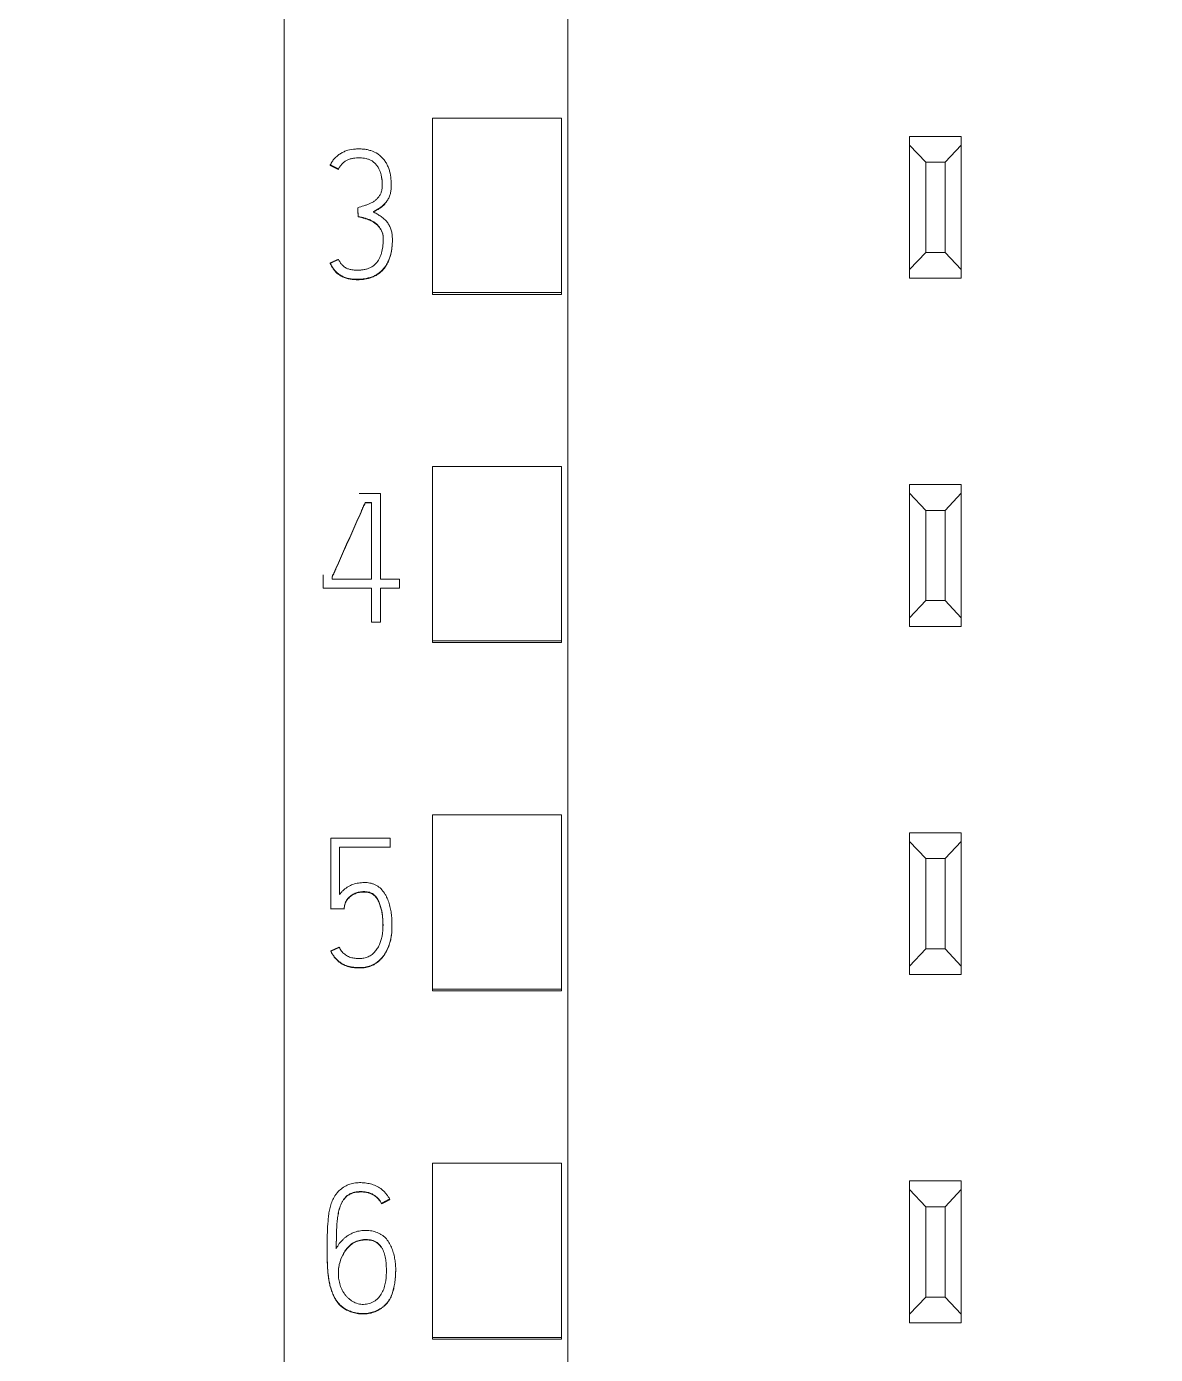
# Model space of a CAD drawing. Header units: millimetres. Extents: x 42151 to 59780, y 37376 to 44547.
# Drawn here: x 47922.23 to 47939.74, y 43266.96 to 43287.55 of the extents above; entities that cross this region are included whole.
import ezdxf

# ---------------------------------------------------------------- set-up
doc = ezdxf.new("R2010")
doc.units = ezdxf.units.MM
doc.set_wipeout_variables(frame=1)
doc.layers.add('000-PI-Oprema', color=30, linetype='Continuous', lineweight=5)
doc.layers.add('SI-ORMAR-Oprema', color=30, linetype='Continuous', lineweight=5)

# ---------------------------------------------------------------- blocks, each defined once
blk = doc.blocks.new('6ES7513-1AM03-0AB0')
blk.add_wipeout([(-17.4, 66.85), (17.4, 66.85), (17.4, -80.15), (-17.4, -80.15)]).dxf.layer = 'SI-ORMAR-Oprema'
at = {"layer": 'SI-ORMAR-Oprema', "linetype": 'Continuous'}
blk.add_line((17.4, 0), (17.4, 56.125), dxfattribs=at)
blk = doc.blocks.new('6ES7521-1BL00-0AB0')
at = {"layer": 'SI-ORMAR-Oprema'}
for p, q in [((-20.125, 37.279), (-20.125, 40.02)), ((-19.675, 37.279), (-20.125, 37.279)), ((-19.675, 18.579), (-19.675, 37.279)), ((-18.554, 36.979), (-18.554, 31.479)), ((-18.554, 18.979), (-18.554, 26.479)), ((-20.125, 15.837), (-20.125, 18.579)), ((-20.125, 18.579), (-19.675, 18.579))]:
    blk.add_line(p, q, dxfattribs=at)
blk.add_wipeout([(-17.4, 69.029), (17.4, 69.029), (17.4, -77.971), (-17.4, -77.971)]).dxf.layer = 'SI-ORMAR-Oprema'
blk.add_wipeout([(-17.4, 69.029), (17.4, 69.029), (17.4, -77.971), (-17.4, -77.971)]).dxf.layer = 'SI-ORMAR-Oprema'
for p, q in [((-17.4, 56.709), (-17.4, -56.709)), ((-13, 54.429), (-13, -54.387)), ((-15.1, 34.207), (-15.1, 36.909)), ((-13.1, 36.909), (-15.1, 36.909)), ((-13.1, 34.207), (-13.1, 36.909)), ((-7.7, 36.629), (-6.9, 36.629)), ((-7.7, 36.495), (-7.7, 36.629)), ((-7.7, 34.562), (-7.7, 36.495)), ((-7.45, 36.229), (-7.7, 36.495)), ((-6.9, 36.495), (-7.15, 36.229)), ((-6.9, 36.629), (-6.9, 36.495)), ((-6.9, 36.495), (-6.9, 34.562)), ((-16.684, 36.186), (-16.684, 36.18)), ((-16.556, 36.122), (-16.556, 36.116)), ((-7.15, 36.229), (-7.45, 36.229)), ((-7.45, 36.229), (-7.45, 34.829)), ((-7.15, 34.829), (-7.15, 36.229)), ((-15.738, 35.868), (-15.738, 35.875)), ((-16.259, 35.523), (-16.259, 35.517)), ((-16.251, 35.385), (-16.251, 35.379)), ((-15.721, 35.018), (-15.721, 35.024)), ((-7.7, 34.562), (-7.45, 34.829)), ((-7.45, 34.829), (-7.15, 34.829)), ((-7.15, 34.829), (-6.9, 34.562)), ((-16.684, 34.664), (-16.684, 34.658)), ((-7.7, 34.429), (-7.7, 34.562)), ((-6.9, 34.429), (-7.7, 34.429)), ((-6.9, 34.562), (-6.9, 34.429)), ((-15.1, 34.177), (-15.1, 34.207)), ((-13.1, 34.207), (-15.1, 34.207)), ((-13.1, 34.177), (-13.1, 34.207)), ((-13.1, 34.177), (-15.1, 34.177)), ((-15.1, 28.805), (-15.1, 31.508)), ((-13.1, 31.508), (-15.1, 31.508)), ((-13.1, 28.805), (-13.1, 31.508)), ((-7.7, 31.229), (-6.9, 31.229)), ((-7.7, 31.095), (-7.7, 31.229)), ((-6.9, 31.229), (-6.9, 31.095)), ((-16.234, 31.089), (-15.904, 31.089)), ((-16.143, 30.951), (-16.143, 30.945)), ((-16.046, 30.951), (-16.143, 30.951)), ((-16.143, 30.945), (-16.046, 30.945)), ((-16.046, 29.763), (-16.046, 30.951)), ((-15.904, 31.089), (-15.904, 29.763)), ((-7.45, 30.829), (-7.7, 31.095)), ((-7.7, 29.162), (-7.7, 31.095)), ((-6.9, 31.095), (-7.15, 30.829)), ((-6.9, 31.095), (-6.9, 29.162)), ((-7.15, 30.829), (-7.45, 30.829)), ((-7.45, 30.829), (-7.45, 29.429)), ((-7.15, 29.429), (-7.15, 30.829)), ((-16.795, 29.625), (-16.795, 29.829)), ((-16.656, 29.799), (-16.656, 29.763)), ((-16.656, 29.763), (-16.046, 29.763)), ((-15.904, 29.763), (-15.61, 29.763)), ((-15.61, 29.763), (-15.61, 29.625)), ((-16.046, 29.625), (-16.795, 29.625)), ((-16.046, 29.097), (-16.046, 29.625)), ((-15.904, 29.625), (-15.904, 29.097)), ((-15.61, 29.625), (-15.904, 29.625)), ((-7.7, 29.162), (-7.45, 29.429)), ((-7.45, 29.429), (-7.15, 29.429)), ((-7.15, 29.429), (-6.9, 29.162)), ((-15.904, 29.097), (-16.046, 29.097)), ((-7.7, 29.029), (-7.7, 29.162)), ((-6.9, 29.162), (-6.9, 29.029)), ((-6.9, 29.029), (-7.7, 29.029)), ((-15.1, 28.778), (-15.1, 28.805)), ((-13.1, 28.805), (-15.1, 28.805)), ((-13.1, 28.778), (-15.1, 28.778)), ((-13.1, 28.778), (-13.1, 28.805)), ((-15.1, 23.404), (-15.1, 26.106)), ((-13.1, 26.106), (-15.1, 26.106)), ((-13.1, 23.404), (-13.1, 26.106)), ((-16.678, 25.745), (-16.678, 24.651)), ((-15.755, 25.745), (-16.678, 25.745)), ((-15.755, 25.607), (-15.755, 25.745)), ((-7.7, 25.829), (-6.9, 25.829)), ((-7.7, 25.695), (-7.7, 25.829)), ((-6.9, 25.829), (-6.9, 25.695)), ((-16.54, 24.872), (-16.54, 25.607)), ((-16.54, 25.607), (-15.755, 25.607)), ((-15.755, 25.607), (-15.755, 25.601)), ((-7.45, 25.429), (-7.7, 25.695)), ((-7.7, 23.762), (-7.7, 25.695)), ((-6.9, 25.695), (-7.15, 25.429)), ((-6.9, 25.695), (-6.9, 23.762)), ((-7.15, 25.429), (-7.45, 25.429)), ((-7.45, 25.429), (-7.45, 24.029)), ((-7.15, 24.029), (-7.15, 25.429)), ((-16.678, 24.651), (-16.678, 24.644)), ((-16.678, 24.651), (-16.467, 24.651)), ((-16.467, 24.651), (-16.467, 24.644)), ((-15.727, 24.386), (-15.727, 24.392)), ((-16.673, 23.996), (-16.673, 23.989)), ((-7.7, 23.762), (-7.45, 24.029)), ((-7.45, 24.029), (-7.15, 24.029)), ((-7.15, 24.029), (-6.9, 23.762)), ((-7.7, 23.629), (-7.7, 23.762)), ((-6.9, 23.762), (-6.9, 23.629)), ((-6.9, 23.629), (-7.7, 23.629)), ((-15.1, 23.378), (-15.1, 23.404)), ((-13.1, 23.404), (-15.1, 23.404)), ((-13.1, 23.378), (-15.1, 23.378)), ((-13.1, 23.378), (-13.1, 23.404)), ((-15.1, 18.002), (-15.1, 20.704)), ((-13.1, 20.704), (-15.1, 20.704)), ((-13.1, 18.002), (-13.1, 20.704)), ((-7.7, 20.429), (-6.9, 20.429)), ((-7.7, 20.295), (-7.7, 20.429)), ((-6.9, 20.429), (-6.9, 20.295)), ((-7.45, 20.029), (-7.7, 20.295)), ((-7.7, 18.362), (-7.7, 20.295)), ((-6.9, 20.295), (-7.15, 20.029)), ((-6.9, 20.295), (-6.9, 18.362)), ((-15.889, 20.082), (-15.889, 20.076)), ((-15.761, 20.148), (-15.761, 20.142)), ((-7.15, 20.029), (-7.45, 20.029)), ((-7.45, 20.029), (-7.45, 18.629)), ((-7.15, 18.629), (-7.15, 20.029)), ((-16.733, 19.344), (-16.733, 19.338)), ((-15.67, 19.046), (-15.67, 19.052)), ((-7.7, 18.362), (-7.45, 18.629)), ((-7.45, 18.629), (-7.15, 18.629)), ((-7.15, 18.629), (-6.9, 18.362)), ((-7.7, 18.229), (-7.7, 18.362)), ((-6.9, 18.362), (-6.9, 18.229)), ((-6.9, 18.229), (-7.7, 18.229)), ((-15.1, 17.978), (-15.1, 18.002)), ((-13.1, 18.002), (-15.1, 18.002)), ((-13.1, 17.978), (-15.1, 17.978)), ((-13.1, 17.978), (-13.1, 18.002))]:
    blk.add_line(p, q, dxfattribs=at)
for centre, start, end in [((-17.525, 36.979), 83.025, 180), ((-17.525, 31.479), 180, 276.975), ((-17.525, 26.479), 83.025, 180), ((-17.525, 18.979), 180, 276.975)]:
    blk.add_arc(centre, 1.029, start, end, dxfattribs=at)
for points, knots in [([(-16.021, 35.459), (-16.003, 35.468), (-15.985, 35.478), (-15.951, 35.498), (-15.933, 35.508), (-15.909, 35.524), (-15.9, 35.53), (-15.885, 35.542), (-15.877, 35.548), (-15.862, 35.562), (-15.855, 35.568), (-15.84, 35.583), (-15.833, 35.59), (-15.814, 35.613), (-15.802, 35.63), (-15.786, 35.656), (-15.782, 35.664), (-15.773, 35.682), (-15.769, 35.692), (-15.758, 35.72), (-15.752, 35.739), (-15.744, 35.779), (-15.741, 35.799), (-15.738, 35.839), (-15.738, 35.859), (-15.738, 35.899), (-15.739, 35.919), (-15.743, 35.979), (-15.748, 36.019), (-15.761, 36.078), (-15.766, 36.097), (-15.779, 36.136), (-15.793, 36.173), (-15.812, 36.209), (-15.833, 36.243), (-15.845, 36.26), (-15.87, 36.291), (-15.891, 36.313), (-15.914, 36.332), (-15.93, 36.345), (-15.938, 36.351), (-15.98, 36.379), (-16.017, 36.396), (-16.065, 36.411), (-16.075, 36.414), (-16.094, 36.419), (-16.124, 36.426), (-16.174, 36.432), (-16.214, 36.434), (-16.255, 36.435), (-16.275, 36.434), (-16.335, 36.43), (-16.375, 36.424), (-16.423, 36.41), (-16.433, 36.407), (-16.452, 36.4), (-16.461, 36.396), (-16.489, 36.383), (-16.525, 36.365), (-16.558, 36.341), (-16.581, 36.322), (-16.589, 36.315), (-16.604, 36.301), (-16.611, 36.294), (-16.631, 36.272), (-16.644, 36.256), (-16.66, 36.231), (-16.665, 36.222), (-16.675, 36.204), (-16.68, 36.195), (-16.684, 36.186)], [0, 0, 0, 0, 0.03125, 0.03125, 0.0625, 0.0625, 0.078125, 0.078125, 0.09375, 0.09375, 0.109375, 0.109375, 0.125, 0.125, 0.15625, 0.15625, 0.171875, 0.171875, 0.1875, 0.1875, 0.21875, 0.21875, 0.25, 0.25, 0.28125, 0.28125, 0.3125, 0.3125, 0.375, 0.375, 0.40625, 0.40625, 0.4375, 0.46875, 0.46875, 0.5, 0.5, 0.53125, 0.546875, 0.546875, 0.5625, 0.5625, 0.625, 0.625, 0.640625, 0.640625, 0.65625, 0.6875, 0.71875, 0.71875, 0.75, 0.75, 0.8125, 0.8125, 0.828125, 0.828125, 0.84375, 0.84375, 0.875, 0.90625, 0.90625, 0.921875, 0.921875, 0.9375, 0.9375, 0.96875, 0.96875, 0.984375, 0.984375, 1, 1, 1, 1]), ([(-16.556, 36.122), (-16.549, 36.137), (-16.541, 36.151), (-16.522, 36.178), (-16.512, 36.191), (-16.495, 36.209), (-16.489, 36.215), (-16.476, 36.225), (-16.469, 36.231), (-16.456, 36.24), (-16.449, 36.245), (-16.435, 36.253), (-16.428, 36.257), (-16.406, 36.268), (-16.39, 36.274), (-16.358, 36.283), (-16.342, 36.287), (-16.309, 36.292), (-16.293, 36.294), (-16.26, 36.296), (-16.243, 36.297), (-16.193, 36.296), (-16.161, 36.292), (-16.12, 36.283), (-16.112, 36.28), (-16.096, 36.275), (-16.088, 36.273), (-16.065, 36.263), (-16.051, 36.256), (-16.03, 36.243), (-16.023, 36.238), (-16.01, 36.227), (-16.003, 36.222), (-15.985, 36.205), (-15.974, 36.193), (-15.959, 36.173), (-15.954, 36.167), (-15.945, 36.153), (-15.932, 36.132), (-15.921, 36.11), (-15.908, 36.079), (-15.903, 36.063), (-15.894, 36.032), (-15.891, 36.016), (-15.882, 35.967), (-15.88, 35.934), (-15.879, 35.885), (-15.879, 35.868), (-15.88, 35.835), (-15.882, 35.819), (-15.886, 35.794), (-15.888, 35.786), (-15.892, 35.77), (-15.894, 35.762), (-15.903, 35.739), (-15.91, 35.725), (-15.924, 35.704), (-15.928, 35.697), (-15.939, 35.684), (-15.944, 35.677), (-15.955, 35.665), (-15.961, 35.659), (-15.973, 35.647), (-15.979, 35.642), (-15.998, 35.626), (-16.012, 35.617), (-16.04, 35.6), (-16.055, 35.593), (-16.085, 35.579), (-16.101, 35.573), (-16.132, 35.562), (-16.148, 35.557), (-16.196, 35.542), (-16.227, 35.532), (-16.259, 35.523)], [0, 0, 0, 0, 0.03125, 0.03125, 0.0625, 0.0625, 0.078125, 0.078125, 0.09375, 0.09375, 0.109375, 0.109375, 0.125, 0.125, 0.15625, 0.15625, 0.1875, 0.1875, 0.21875, 0.21875, 0.25, 0.25, 0.3125, 0.3125, 0.328125, 0.328125, 0.34375, 0.34375, 0.375, 0.375, 0.390625, 0.390625, 0.40625, 0.40625, 0.4375, 0.4375, 0.453125, 0.453125, 0.46875, 0.5, 0.5, 0.53125, 0.53125, 0.5625, 0.5625, 0.625, 0.625, 0.65625, 0.65625, 0.6875, 0.6875, 0.703125, 0.703125, 0.71875, 0.71875, 0.75, 0.75, 0.765625, 0.765625, 0.78125, 0.78125, 0.796875, 0.796875, 0.8125, 0.8125, 0.84375, 0.84375, 0.875, 0.875, 0.90625, 0.90625, 0.9375, 0.9375, 1, 1, 1, 1]), ([(-15.879, 35.879), (-15.879, 35.884), (-15.879, 35.888), (-15.88, 35.925), (-15.882, 35.957), (-15.889, 36.001), (-15.891, 36.011), (-15.894, 36.022)], [0, 0, 0, 0, 0.087818, 0.087818, 0.771228, 0.771228, 1, 1, 1, 1]), ([(-16.684, 34.664), (-16.675, 34.645), (-16.666, 34.626), (-16.644, 34.59), (-16.633, 34.572), (-16.614, 34.547), (-16.607, 34.539), (-16.592, 34.524), (-16.584, 34.517), (-16.56, 34.497), (-16.543, 34.485), (-16.516, 34.469), (-16.506, 34.464), (-16.487, 34.455), (-16.477, 34.45), (-16.448, 34.439), (-16.428, 34.432), (-16.387, 34.422), (-16.366, 34.419), (-16.324, 34.414), (-16.303, 34.413), (-16.262, 34.412), (-16.241, 34.413), (-16.199, 34.415), (-16.178, 34.417), (-16.147, 34.421), (-16.136, 34.423), (-16.115, 34.427), (-16.105, 34.43), (-16.075, 34.438), (-16.055, 34.444), (-16.025, 34.455), (-16.016, 34.459), (-15.996, 34.468), (-15.987, 34.473), (-15.959, 34.489), (-15.942, 34.5), (-15.909, 34.526), (-15.893, 34.539), (-15.864, 34.569), (-15.85, 34.586), (-15.825, 34.619), (-15.814, 34.637), (-15.798, 34.665), (-15.794, 34.674), (-15.784, 34.693), (-15.78, 34.703), (-15.76, 34.751), (-15.749, 34.791), (-15.736, 34.852), (-15.732, 34.873), (-15.727, 34.915), (-15.725, 34.935), (-15.722, 34.977), (-15.721, 34.998), (-15.721, 35.04), (-15.721, 35.06), (-15.725, 35.102), (-15.727, 35.123), (-15.734, 35.153), (-15.737, 35.164), (-15.743, 35.184), (-15.746, 35.194), (-15.757, 35.224), (-15.766, 35.243), (-15.782, 35.27), (-15.788, 35.279), (-15.8, 35.297), (-15.807, 35.305), (-15.827, 35.329), (-15.842, 35.344), (-15.875, 35.371), (-15.892, 35.384), (-15.928, 35.407), (-15.946, 35.418), (-15.983, 35.439), (-16.002, 35.45), (-16.021, 35.459)], [0, 0, 0, 0, 0.03125, 0.03125, 0.0625, 0.0625, 0.078125, 0.078125, 0.09375, 0.09375, 0.125, 0.125, 0.140625, 0.140625, 0.15625, 0.15625, 0.1875, 0.1875, 0.21875, 0.21875, 0.25, 0.25, 0.28125, 0.28125, 0.3125, 0.3125, 0.328125, 0.328125, 0.34375, 0.34375, 0.375, 0.375, 0.390625, 0.390625, 0.40625, 0.40625, 0.4375, 0.4375, 0.46875, 0.46875, 0.5, 0.5, 0.53125, 0.53125, 0.546875, 0.546875, 0.5625, 0.5625, 0.625, 0.625, 0.65625, 0.65625, 0.6875, 0.6875, 0.71875, 0.71875, 0.75, 0.75, 0.78125, 0.78125, 0.796875, 0.796875, 0.8125, 0.8125, 0.84375, 0.84375, 0.859375, 0.859375, 0.875, 0.875, 0.90625, 0.90625, 0.9375, 0.9375, 0.96875, 0.96875, 1, 1, 1, 1]), ([(-15.832, 35.586), (-15.843, 35.573), (-15.855, 35.561), (-15.876, 35.543), (-15.883, 35.537), (-15.899, 35.525), (-15.908, 35.519), (-15.933, 35.502), (-15.95, 35.492), (-15.985, 35.472), (-16.003, 35.462), (-16.021, 35.453)], [0, 0, 0, 0, 0.218648, 0.218648, 0.348874, 0.348874, 0.479099, 0.479099, 0.739549, 0.739549, 1, 1, 1, 1]), ([(-16.251, 35.385), (-16.217, 35.379), (-16.184, 35.371), (-16.134, 35.357), (-16.118, 35.352), (-16.085, 35.341), (-16.07, 35.334), (-16.046, 35.323), (-16.038, 35.319), (-16.023, 35.31), (-16.016, 35.306), (-15.994, 35.292), (-15.98, 35.282), (-15.961, 35.265), (-15.954, 35.259), (-15.942, 35.246), (-15.936, 35.24), (-15.92, 35.22), (-15.91, 35.206), (-15.897, 35.184), (-15.893, 35.176), (-15.885, 35.16), (-15.882, 35.152), (-15.873, 35.128), (-15.869, 35.111), (-15.864, 35.077), (-15.863, 35.06), (-15.862, 35.025), (-15.863, 35.008), (-15.865, 34.957), (-15.869, 34.923), (-15.878, 34.872), (-15.881, 34.855), (-15.889, 34.822), (-15.894, 34.805), (-15.905, 34.773), (-15.912, 34.757), (-15.923, 34.733), (-15.927, 34.726), (-15.936, 34.711), (-15.94, 34.703), (-15.964, 34.667), (-15.988, 34.642), (-16.023, 34.617), (-16.03, 34.612), (-16.045, 34.603), (-16.053, 34.599), (-16.076, 34.587), (-16.092, 34.581), (-16.125, 34.57), (-16.142, 34.566), (-16.176, 34.559), (-16.21, 34.555), (-16.245, 34.553), (-16.279, 34.553), (-16.297, 34.554), (-16.331, 34.557), (-16.348, 34.559), (-16.382, 34.566), (-16.399, 34.571), (-16.431, 34.583), (-16.447, 34.591), (-16.468, 34.606), (-16.475, 34.611), (-16.488, 34.622), (-16.495, 34.628), (-16.506, 34.641), (-16.512, 34.648), (-16.522, 34.661), (-16.527, 34.669), (-16.541, 34.691), (-16.549, 34.706), (-16.556, 34.722)], [0, 0, 0, 0, 0.0625, 0.0625, 0.09375, 0.09375, 0.125, 0.125, 0.140625, 0.140625, 0.15625, 0.15625, 0.1875, 0.1875, 0.203125, 0.203125, 0.21875, 0.21875, 0.25, 0.25, 0.265625, 0.265625, 0.28125, 0.28125, 0.3125, 0.3125, 0.34375, 0.34375, 0.375, 0.375, 0.4375, 0.4375, 0.46875, 0.46875, 0.5, 0.5, 0.53125, 0.53125, 0.546875, 0.546875, 0.5625, 0.5625, 0.625, 0.625, 0.640625, 0.640625, 0.65625, 0.65625, 0.6875, 0.6875, 0.71875, 0.71875, 0.75, 0.78125, 0.78125, 0.8125, 0.8125, 0.84375, 0.84375, 0.875, 0.875, 0.90625, 0.90625, 0.921875, 0.921875, 0.9375, 0.9375, 0.953125, 0.953125, 0.96875, 0.96875, 1, 1, 1, 1]), ([(-15.863, 35.021), (-15.863, 35.026), (-15.863, 35.032), (-15.863, 35.045), (-15.863, 35.054), (-15.865, 35.071), (-15.865, 35.08), (-15.869, 35.105), (-15.873, 35.122), (-15.882, 35.146), (-15.885, 35.154), (-15.893, 35.17), (-15.897, 35.178), (-15.91, 35.2), (-15.92, 35.214), (-15.942, 35.24), (-15.954, 35.253), (-15.98, 35.275), (-15.994, 35.286), (-16.023, 35.304), (-16.038, 35.313), (-16.069, 35.328), (-16.085, 35.334), (-16.117, 35.346), (-16.134, 35.351), (-16.183, 35.365), (-16.217, 35.373), (-16.251, 35.379)], [0, 0, 0, 0, 0.026635, 0.026635, 0.070879, 0.070879, 0.115123, 0.115123, 0.20361, 0.20361, 0.247854, 0.247854, 0.292098, 0.292098, 0.380586, 0.380586, 0.469074, 0.469074, 0.557561, 0.557561, 0.646049, 0.646049, 0.734537, 0.734537, 0.823025, 0.823025, 1, 1, 1, 1]), ([(-15.726, 34.916), (-15.727, 34.908), (-15.728, 34.899), (-15.732, 34.87), (-15.735, 34.849), (-15.748, 34.788), (-15.759, 34.748), (-15.779, 34.7), (-15.783, 34.69), (-15.792, 34.671), (-15.797, 34.662), (-15.812, 34.634), (-15.823, 34.616), (-15.848, 34.582), (-15.861, 34.566), (-15.883, 34.543), (-15.891, 34.536), (-15.907, 34.522), (-15.915, 34.515), (-15.94, 34.496), (-15.957, 34.484), (-15.984, 34.468), (-15.994, 34.464), (-16.013, 34.454), (-16.023, 34.45), (-16.072, 34.431), (-16.113, 34.42), (-16.175, 34.411), (-16.196, 34.409), (-16.239, 34.406), (-16.26, 34.406), (-16.302, 34.407), (-16.323, 34.408), (-16.354, 34.411), (-16.365, 34.413), (-16.386, 34.416), (-16.396, 34.418), (-16.427, 34.426), (-16.447, 34.432), (-16.477, 34.444), (-16.486, 34.448), (-16.506, 34.457), (-16.515, 34.462), (-16.543, 34.478), (-16.56, 34.49), (-16.584, 34.511), (-16.592, 34.518), (-16.607, 34.533), (-16.614, 34.541), (-16.633, 34.566), (-16.644, 34.584), (-16.666, 34.62), (-16.675, 34.638), (-16.684, 34.658)], [0, 0, 0, 0, 0.018898, 0.018898, 0.065617, 0.065617, 0.159055, 0.159055, 0.182415, 0.182415, 0.205774, 0.205774, 0.252494, 0.252494, 0.299213, 0.299213, 0.322572, 0.322572, 0.345932, 0.345932, 0.392651, 0.392651, 0.416011, 0.416011, 0.43937, 0.43937, 0.532809, 0.532809, 0.579528, 0.579528, 0.626247, 0.626247, 0.672966, 0.672966, 0.696326, 0.696326, 0.719685, 0.719685, 0.766404, 0.766404, 0.789764, 0.789764, 0.813123, 0.813123, 0.859843, 0.859843, 0.883202, 0.883202, 0.906562, 0.906562, 0.953281, 0.953281, 1, 1, 1, 1]), ([(-16.143, 30.951), (-16.153, 30.927), (-16.164, 30.903), (-16.185, 30.855), (-16.196, 30.831), (-16.228, 30.759), (-16.249, 30.711), (-16.291, 30.615), (-16.312, 30.567), (-16.355, 30.471), (-16.377, 30.423), (-16.42, 30.327), (-16.441, 30.279), (-16.484, 30.183), (-16.505, 30.135), (-16.548, 30.039), (-16.569, 29.991), (-16.602, 29.919), (-16.613, 29.895), (-16.629, 29.859), (-16.634, 29.847), (-16.645, 29.823), (-16.65, 29.811), (-16.656, 29.799)], [0, 0, 0, 0, 0.0625, 0.0625, 0.125, 0.125, 0.25, 0.25, 0.375, 0.375, 0.5, 0.5, 0.625, 0.625, 0.75, 0.75, 0.875, 0.875, 0.9375, 0.9375, 0.96875, 0.96875, 1, 1, 1, 1]), ([(-16.656, 29.793), (-16.65, 29.805), (-16.645, 29.817), (-16.634, 29.841), (-16.629, 29.853), (-16.613, 29.889), (-16.602, 29.913), (-16.569, 29.984), (-16.548, 30.032), (-16.505, 30.129), (-16.484, 30.177), (-16.441, 30.272), (-16.42, 30.32), (-16.377, 30.416), (-16.355, 30.464), (-16.312, 30.56), (-16.291, 30.608), (-16.249, 30.705), (-16.228, 30.753), (-16.196, 30.825), (-16.185, 30.849), (-16.164, 30.897), (-16.153, 30.921), (-16.143, 30.945)], [0, 0, 0, 0, 0.03125, 0.03125, 0.0625, 0.0625, 0.125, 0.125, 0.25, 0.25, 0.375, 0.375, 0.5, 0.5, 0.625, 0.625, 0.75, 0.75, 0.875, 0.875, 0.9375, 0.9375, 1, 1, 1, 1]), ([(-16.673, 23.996), (-16.66, 23.969), (-16.647, 23.944), (-16.623, 23.908), (-16.614, 23.896), (-16.595, 23.874), (-16.585, 23.864), (-16.564, 23.844), (-16.552, 23.835), (-16.529, 23.818), (-16.517, 23.81), (-16.492, 23.795), (-16.48, 23.788), (-16.453, 23.776), (-16.439, 23.77), (-16.412, 23.761), (-16.398, 23.757), (-16.369, 23.75), (-16.355, 23.747), (-16.326, 23.743), (-16.311, 23.742), (-16.289, 23.741), (-16.282, 23.74), (-16.267, 23.74), (-16.26, 23.739), (-16.238, 23.739), (-16.224, 23.738), (-16.194, 23.739), (-16.18, 23.74), (-16.151, 23.743), (-16.136, 23.746), (-16.107, 23.752), (-16.093, 23.756), (-16.051, 23.769), (-16.024, 23.781), (-15.986, 23.803), (-15.973, 23.811), (-15.95, 23.828), (-15.938, 23.837), (-15.916, 23.856), (-15.906, 23.867), (-15.886, 23.888), (-15.876, 23.899), (-15.849, 23.934), (-15.833, 23.959), (-15.812, 23.997), (-15.806, 24.01), (-15.793, 24.036), (-15.787, 24.05), (-15.771, 24.091), (-15.762, 24.119), (-15.748, 24.175), (-15.742, 24.203), (-15.735, 24.246), (-15.733, 24.261), (-15.731, 24.29), (-15.729, 24.304), (-15.727, 24.348), (-15.727, 24.378), (-15.727, 24.436), (-15.729, 24.494), (-15.735, 24.552), (-15.743, 24.609), (-15.747, 24.638), (-15.757, 24.681), (-15.76, 24.695), (-15.768, 24.724), (-15.772, 24.738), (-15.786, 24.779), (-15.797, 24.807), (-15.816, 24.846), (-15.823, 24.859), (-15.838, 24.884), (-15.846, 24.897), (-15.872, 24.932), (-15.891, 24.954), (-15.935, 24.993), (-15.96, 25.01), (-16, 25.029), (-16.013, 25.035), (-16.042, 25.044), (-16.056, 25.047), (-16.085, 25.053), (-16.099, 25.055), (-16.129, 25.057), (-16.144, 25.057), (-16.173, 25.057), (-16.188, 25.056), (-16.217, 25.054), (-16.231, 25.052), (-16.26, 25.047), (-16.275, 25.045), (-16.303, 25.037), (-16.318, 25.033), (-16.346, 25.024), (-16.359, 25.018), (-16.386, 25.006), (-16.399, 24.999), (-16.424, 24.983), (-16.436, 24.975), (-16.46, 24.957), (-16.471, 24.948), (-16.492, 24.928), (-16.503, 24.917), (-16.522, 24.896), (-16.531, 24.884), (-16.54, 24.872)], [0, 0, 0, 0, 0.03125, 0.03125, 0.046875, 0.046875, 0.0625, 0.0625, 0.078125, 0.078125, 0.09375, 0.09375, 0.109375, 0.109375, 0.125, 0.125, 0.140625, 0.140625, 0.15625, 0.15625, 0.171875, 0.171875, 0.179688, 0.179688, 0.1875, 0.1875, 0.203125, 0.203125, 0.21875, 0.21875, 0.234375, 0.234375, 0.25, 0.25, 0.28125, 0.28125, 0.296875, 0.296875, 0.3125, 0.3125, 0.328125, 0.328125, 0.34375, 0.34375, 0.375, 0.375, 0.390625, 0.390625, 0.40625, 0.40625, 0.4375, 0.4375, 0.46875, 0.46875, 0.484375, 0.484375, 0.5, 0.5, 0.53125, 0.53125, 0.5625, 0.59375, 0.59375, 0.625, 0.625, 0.640625, 0.640625, 0.65625, 0.65625, 0.6875, 0.6875, 0.703125, 0.703125, 0.71875, 0.71875, 0.75, 0.75, 0.78125, 0.78125, 0.796875, 0.796875, 0.8125, 0.8125, 0.828125, 0.828125, 0.84375, 0.84375, 0.859375, 0.859375, 0.875, 0.875, 0.890625, 0.890625, 0.90625, 0.90625, 0.921875, 0.921875, 0.9375, 0.9375, 0.953125, 0.953125, 0.96875, 0.96875, 0.984375, 0.984375, 1, 1, 1, 1]), ([(-16.467, 24.651), (-16.467, 24.674), (-16.464, 24.697), (-16.455, 24.73), (-16.451, 24.741), (-16.442, 24.762), (-16.436, 24.772), (-16.424, 24.792), (-16.417, 24.801), (-16.402, 24.819), (-16.394, 24.827), (-16.377, 24.843), (-16.368, 24.85), (-16.349, 24.863), (-16.34, 24.87), (-16.32, 24.881), (-16.309, 24.886), (-16.288, 24.895), (-16.277, 24.899), (-16.244, 24.909), (-16.221, 24.913), (-16.187, 24.916), (-16.175, 24.916), (-16.152, 24.916), (-16.14, 24.916), (-16.117, 24.913), (-16.106, 24.912), (-16.089, 24.908), (-16.083, 24.907), (-16.072, 24.904), (-16.067, 24.902), (-16.05, 24.896), (-16.04, 24.891), (-16.02, 24.879), (-16.011, 24.872), (-15.994, 24.856), (-15.986, 24.848), (-15.971, 24.83), (-15.964, 24.82), (-15.946, 24.791), (-15.935, 24.771), (-15.918, 24.728), (-15.91, 24.706), (-15.89, 24.64), (-15.881, 24.595), (-15.873, 24.527), (-15.871, 24.505), (-15.868, 24.459), (-15.867, 24.436), (-15.866, 24.367), (-15.868, 24.321), (-15.876, 24.253), (-15.88, 24.231), (-15.887, 24.197), (-15.89, 24.186), (-15.896, 24.164), (-15.9, 24.153), (-15.911, 24.12), (-15.92, 24.099), (-15.935, 24.068), (-15.941, 24.057), (-15.953, 24.037), (-15.959, 24.028), (-15.979, 24), (-15.994, 23.982), (-16.019, 23.958), (-16.027, 23.95), (-16.046, 23.936), (-16.055, 23.929), (-16.075, 23.917), (-16.085, 23.911), (-16.106, 23.902), (-16.117, 23.898), (-16.151, 23.888), (-16.173, 23.884), (-16.208, 23.88), (-16.22, 23.88), (-16.243, 23.879), (-16.255, 23.879), (-16.289, 23.88), (-16.312, 23.883), (-16.346, 23.89), (-16.357, 23.893), (-16.379, 23.9), (-16.39, 23.904), (-16.422, 23.918), (-16.442, 23.93), (-16.47, 23.952), (-16.479, 23.959), (-16.495, 23.976), (-16.51, 23.993), (-16.523, 24.012), (-16.535, 24.033), (-16.54, 24.043), (-16.545, 24.054)], [0, 0, 0, 0, 0.03125, 0.03125, 0.046875, 0.046875, 0.0625, 0.0625, 0.078125, 0.078125, 0.09375, 0.09375, 0.109375, 0.109375, 0.125, 0.125, 0.140625, 0.140625, 0.15625, 0.15625, 0.1875, 0.1875, 0.203125, 0.203125, 0.21875, 0.21875, 0.234375, 0.234375, 0.242187, 0.242187, 0.25, 0.25, 0.265625, 0.265625, 0.28125, 0.28125, 0.296875, 0.296875, 0.3125, 0.3125, 0.34375, 0.34375, 0.375, 0.375, 0.4375, 0.4375, 0.46875, 0.46875, 0.5, 0.5, 0.5625, 0.5625, 0.59375, 0.59375, 0.609375, 0.609375, 0.625, 0.625, 0.65625, 0.65625, 0.671875, 0.671875, 0.6875, 0.6875, 0.71875, 0.71875, 0.734375, 0.734375, 0.75, 0.75, 0.765625, 0.765625, 0.78125, 0.78125, 0.8125, 0.8125, 0.828125, 0.828125, 0.84375, 0.84375, 0.875, 0.875, 0.890625, 0.890625, 0.90625, 0.90625, 0.9375, 0.9375, 0.953125, 0.953125, 0.96875, 0.984375, 0.984375, 1, 1, 1, 1]), ([(-15.866, 24.388), (-15.866, 24.394), (-15.866, 24.4), (-15.867, 24.429), (-15.868, 24.451), (-15.871, 24.497), (-15.873, 24.52), (-15.878, 24.565), (-15.882, 24.588), (-15.891, 24.633), (-15.897, 24.655), (-15.907, 24.688), (-15.91, 24.699), (-15.918, 24.721), (-15.922, 24.732), (-15.935, 24.764), (-15.945, 24.784), (-15.964, 24.814), (-15.971, 24.823), (-15.985, 24.841), (-15.993, 24.85), (-16.01, 24.865), (-16.019, 24.872), (-16.039, 24.884), (-16.05, 24.889), (-16.072, 24.897), (-16.083, 24.901), (-16.106, 24.905), (-16.117, 24.907), (-16.14, 24.909), (-16.151, 24.91), (-16.174, 24.91), (-16.186, 24.91), (-16.209, 24.908), (-16.221, 24.906), (-16.243, 24.902), (-16.266, 24.897), (-16.287, 24.889), (-16.309, 24.88), (-16.319, 24.875), (-16.349, 24.858), (-16.368, 24.845), (-16.394, 24.821), (-16.402, 24.813), (-16.417, 24.795), (-16.424, 24.786), (-16.436, 24.767), (-16.441, 24.757), (-16.451, 24.735), (-16.455, 24.724), (-16.461, 24.702), (-16.463, 24.691), (-16.466, 24.668), (-16.467, 24.656), (-16.467, 24.644)], [0, 0, 0, 0, 0.015899, 0.015899, 0.077406, 0.077406, 0.138912, 0.138912, 0.200418, 0.200418, 0.261925, 0.261925, 0.292678, 0.292678, 0.323431, 0.323431, 0.384937, 0.384937, 0.41569, 0.41569, 0.446443, 0.446443, 0.477197, 0.477197, 0.50795, 0.50795, 0.538703, 0.538703, 0.569456, 0.569456, 0.600209, 0.600209, 0.630962, 0.630962, 0.661715, 0.661715, 0.692469, 0.723222, 0.723222, 0.753975, 0.753975, 0.815481, 0.815481, 0.846234, 0.846234, 0.876987, 0.876987, 0.907741, 0.907741, 0.938494, 0.938494, 0.969247, 0.969247, 1, 1, 1, 1]), ([(-15.727, 24.386), (-15.727, 24.365), (-15.727, 24.343), (-15.73, 24.293), (-15.732, 24.264), (-15.738, 24.221), (-15.74, 24.207), (-15.746, 24.178), (-15.749, 24.164), (-15.76, 24.121), (-15.768, 24.093), (-15.789, 24.039), (-15.801, 24.012), (-15.829, 23.96), (-15.844, 23.935), (-15.871, 23.9), (-15.88, 23.889), (-15.899, 23.867), (-15.91, 23.856), (-15.942, 23.826), (-15.966, 23.809), (-16.004, 23.787), (-16.017, 23.78), (-16.043, 23.767), (-16.057, 23.762), (-16.099, 23.747), (-16.127, 23.741), (-16.171, 23.735), (-16.186, 23.733), (-16.215, 23.732), (-16.23, 23.732), (-16.259, 23.733), (-16.274, 23.734), (-16.303, 23.735), (-16.318, 23.736), (-16.347, 23.74), (-16.362, 23.742), (-16.391, 23.749), (-16.405, 23.753), (-16.433, 23.762), (-16.447, 23.767), (-16.474, 23.779), (-16.487, 23.785), (-16.512, 23.8), (-16.525, 23.809), (-16.549, 23.826), (-16.56, 23.835), (-16.582, 23.855), (-16.592, 23.865), (-16.612, 23.887), (-16.621, 23.899), (-16.646, 23.936), (-16.66, 23.962), (-16.673, 23.989)], [0, 0, 0, 0, 0.044434, 0.044434, 0.104157, 0.104157, 0.134018, 0.134018, 0.16388, 0.16388, 0.223602, 0.223602, 0.283325, 0.283325, 0.343048, 0.343048, 0.37291, 0.37291, 0.402771, 0.402771, 0.462494, 0.462494, 0.492355, 0.492355, 0.522217, 0.522217, 0.58194, 0.58194, 0.611801, 0.611801, 0.641663, 0.641663, 0.671524, 0.671524, 0.701386, 0.701386, 0.731247, 0.731247, 0.761108, 0.761108, 0.79097, 0.79097, 0.820831, 0.820831, 0.850693, 0.850693, 0.880554, 0.880554, 0.910416, 0.910416, 0.940277, 0.940277, 1, 1, 1, 1]), ([(-15.761, 20.148), (-15.776, 20.174), (-15.792, 20.198), (-15.819, 20.232), (-15.828, 20.243), (-15.848, 20.264), (-15.858, 20.274), (-15.89, 20.303), (-15.914, 20.32), (-15.951, 20.342), (-15.964, 20.348), (-15.99, 20.36), (-16.004, 20.366), (-16.045, 20.38), (-16.073, 20.387), (-16.115, 20.395), (-16.129, 20.397), (-16.158, 20.4), (-16.173, 20.402), (-16.216, 20.404), (-16.245, 20.404), (-16.288, 20.4), (-16.302, 20.398), (-16.331, 20.393), (-16.345, 20.39), (-16.387, 20.379), (-16.414, 20.369), (-16.452, 20.349), (-16.465, 20.342), (-16.489, 20.326), (-16.501, 20.317), (-16.535, 20.29), (-16.556, 20.271), (-16.584, 20.238), (-16.593, 20.226), (-16.61, 20.203), (-16.618, 20.19), (-16.639, 20.153), (-16.652, 20.127), (-16.672, 20.073), (-16.68, 20.045), (-16.694, 19.989), (-16.7, 19.961), (-16.709, 19.905), (-16.712, 19.877), (-16.721, 19.791), (-16.725, 19.734), (-16.73, 19.62), (-16.731, 19.562), (-16.733, 19.39), (-16.734, 19.275), (-16.729, 19.132), (-16.727, 19.104), (-16.723, 19.047), (-16.721, 19.018), (-16.712, 18.933), (-16.703, 18.876), (-16.686, 18.806), (-16.682, 18.792), (-16.674, 18.764), (-16.67, 18.75), (-16.656, 18.709), (-16.646, 18.683), (-16.627, 18.643), (-16.621, 18.631), (-16.607, 18.605), (-16.599, 18.593), (-16.575, 18.556), (-16.558, 18.533), (-16.527, 18.502), (-16.517, 18.493), (-16.494, 18.474), (-16.482, 18.465), (-16.446, 18.441), (-16.421, 18.428), (-16.38, 18.411), (-16.366, 18.406), (-16.339, 18.397), (-16.325, 18.393), (-16.283, 18.383), (-16.254, 18.378), (-16.211, 18.374), (-16.196, 18.373), (-16.167, 18.373), (-16.153, 18.373), (-16.11, 18.376), (-16.081, 18.38), (-16.039, 18.391), (-16.025, 18.395), (-15.998, 18.404), (-15.984, 18.41), (-15.944, 18.427), (-15.919, 18.441), (-15.883, 18.466), (-15.872, 18.475), (-15.849, 18.493), (-15.838, 18.503), (-15.808, 18.534), (-15.789, 18.556), (-15.766, 18.592), (-15.759, 18.605), (-15.745, 18.631), (-15.739, 18.644), (-15.723, 18.684), (-15.714, 18.712), (-15.703, 18.754), (-15.7, 18.768), (-15.694, 18.796), (-15.691, 18.81), (-15.684, 18.853), (-15.68, 18.882), (-15.671, 18.968), (-15.668, 19.025), (-15.671, 19.111), (-15.673, 19.14), (-15.679, 19.197), (-15.684, 19.226), (-15.696, 19.283), (-15.704, 19.311), (-15.722, 19.366), (-15.732, 19.394), (-15.757, 19.447), (-15.772, 19.472), (-15.805, 19.519), (-15.823, 19.542), (-15.856, 19.572), (-15.867, 19.581), (-15.891, 19.598), (-15.904, 19.605), (-15.929, 19.619), (-15.943, 19.625), (-15.97, 19.636), (-15.984, 19.64), (-16.027, 19.652), (-16.055, 19.656), (-16.099, 19.661), (-16.114, 19.661), (-16.143, 19.662), (-16.158, 19.662), (-16.202, 19.659), (-16.231, 19.655), (-16.274, 19.645), (-16.288, 19.641), (-16.316, 19.632), (-16.329, 19.627), (-16.369, 19.609), (-16.394, 19.595), (-16.431, 19.57), (-16.442, 19.561), (-16.465, 19.543), (-16.476, 19.533), (-16.507, 19.503), (-16.527, 19.481), (-16.562, 19.433), (-16.577, 19.409), (-16.591, 19.383)], [0, 0, 0, 0, 0.015625, 0.015625, 0.023438, 0.023438, 0.03125, 0.03125, 0.046875, 0.046875, 0.054688, 0.054688, 0.0625, 0.0625, 0.078125, 0.078125, 0.085938, 0.085938, 0.09375, 0.09375, 0.109375, 0.109375, 0.117188, 0.117188, 0.125, 0.125, 0.140625, 0.140625, 0.148438, 0.148438, 0.15625, 0.15625, 0.171875, 0.171875, 0.179688, 0.179688, 0.1875, 0.1875, 0.203125, 0.203125, 0.21875, 0.21875, 0.234375, 0.234375, 0.25, 0.25, 0.28125, 0.28125, 0.3125, 0.3125, 0.375, 0.375, 0.390625, 0.390625, 0.40625, 0.40625, 0.4375, 0.4375, 0.445313, 0.445313, 0.453125, 0.453125, 0.46875, 0.46875, 0.476563, 0.476563, 0.484375, 0.484375, 0.5, 0.5, 0.507813, 0.507813, 0.515625, 0.515625, 0.53125, 0.53125, 0.539063, 0.539063, 0.546875, 0.546875, 0.5625, 0.5625, 0.570313, 0.570313, 0.578125, 0.578125, 0.59375, 0.59375, 0.601563, 0.601563, 0.609375, 0.609375, 0.625, 0.625, 0.632813, 0.632813, 0.640625, 0.640625, 0.65625, 0.65625, 0.664063, 0.664063, 0.671875, 0.671875, 0.6875, 0.6875, 0.695313, 0.695313, 0.703125, 0.703125, 0.71875, 0.71875, 0.75, 0.75, 0.765625, 0.765625, 0.78125, 0.78125, 0.796875, 0.796875, 0.8125, 0.8125, 0.828125, 0.828125, 0.84375, 0.84375, 0.851563, 0.851563, 0.859375, 0.859375, 0.867188, 0.867188, 0.875, 0.875, 0.890625, 0.890625, 0.898438, 0.898438, 0.90625, 0.90625, 0.921875, 0.921875, 0.929688, 0.929688, 0.9375, 0.9375, 0.953125, 0.953125, 0.960938, 0.960938, 0.96875, 0.96875, 0.984375, 0.984375, 1, 1, 1, 1]), ([(-16.591, 19.383), (-16.591, 19.443), (-16.59, 19.504), (-16.588, 19.595), (-16.587, 19.626), (-16.585, 19.687), (-16.584, 19.717), (-16.58, 19.778), (-16.577, 19.808), (-16.571, 19.868), (-16.566, 19.898), (-16.557, 19.943), (-16.554, 19.958), (-16.546, 19.988), (-16.542, 20.003), (-16.528, 20.047), (-16.517, 20.076), (-16.498, 20.11), (-16.494, 20.116), (-16.486, 20.13), (-16.482, 20.136), (-16.468, 20.155), (-16.458, 20.167), (-16.442, 20.184), (-16.437, 20.189), (-16.425, 20.199), (-16.419, 20.204), (-16.4, 20.218), (-16.387, 20.226), (-16.366, 20.236), (-16.359, 20.239), (-16.344, 20.244), (-16.337, 20.247), (-16.314, 20.253), (-16.299, 20.256), (-16.269, 20.261), (-16.253, 20.263), (-16.222, 20.265), (-16.207, 20.265), (-16.176, 20.264), (-16.16, 20.263), (-16.13, 20.258), (-16.107, 20.254), (-16.085, 20.247), (-16.07, 20.242), (-16.063, 20.24), (-16.041, 20.231), (-16.027, 20.224), (-16.001, 20.208), (-15.988, 20.2), (-15.97, 20.185), (-15.964, 20.18), (-15.952, 20.17), (-15.947, 20.164), (-15.931, 20.147), (-15.921, 20.135), (-15.904, 20.11), (-15.896, 20.096), (-15.889, 20.082)], [0, 0, 0, 0, 0.125, 0.125, 0.1875, 0.1875, 0.25, 0.25, 0.3125, 0.3125, 0.375, 0.375, 0.40625, 0.40625, 0.4375, 0.4375, 0.5, 0.5, 0.515625, 0.515625, 0.53125, 0.53125, 0.5625, 0.5625, 0.578125, 0.578125, 0.59375, 0.59375, 0.625, 0.625, 0.640625, 0.640625, 0.65625, 0.65625, 0.6875, 0.6875, 0.71875, 0.71875, 0.75, 0.75, 0.78125, 0.78125, 0.8125, 0.828125, 0.828125, 0.84375, 0.84375, 0.875, 0.875, 0.90625, 0.90625, 0.921875, 0.921875, 0.9375, 0.9375, 0.96875, 0.96875, 1, 1, 1, 1]), ([(-15.889, 20.076), (-15.903, 20.104), (-15.92, 20.129), (-15.946, 20.157), (-15.952, 20.163), (-15.963, 20.174), (-15.969, 20.179), (-15.987, 20.193), (-16, 20.202), (-16.026, 20.217), (-16.04, 20.224), (-16.069, 20.236), (-16.084, 20.241), (-16.113, 20.249), (-16.128, 20.252), (-16.159, 20.256), (-16.175, 20.258), (-16.221, 20.259), (-16.251, 20.258), (-16.297, 20.251), (-16.312, 20.247), (-16.342, 20.239), (-16.356, 20.234), (-16.384, 20.221), (-16.398, 20.213), (-16.423, 20.195), (-16.435, 20.185), (-16.456, 20.163), (-16.466, 20.151), (-16.485, 20.126), (-16.493, 20.113), (-16.508, 20.087), (-16.514, 20.073), (-16.526, 20.044), (-16.532, 20.03), (-16.546, 19.986), (-16.553, 19.956), (-16.565, 19.897), (-16.57, 19.866), (-16.577, 19.805), (-16.58, 19.775), (-16.583, 19.714), (-16.585, 19.683), (-16.587, 19.622), (-16.588, 19.591), (-16.59, 19.499), (-16.591, 19.438), (-16.591, 19.376)], [0, 0, 0, 0, 0.0625, 0.0625, 0.078125, 0.078125, 0.09375, 0.09375, 0.125, 0.125, 0.15625, 0.15625, 0.1875, 0.1875, 0.21875, 0.21875, 0.25, 0.25, 0.3125, 0.3125, 0.34375, 0.34375, 0.375, 0.375, 0.40625, 0.40625, 0.4375, 0.4375, 0.46875, 0.46875, 0.5, 0.5, 0.53125, 0.53125, 0.5625, 0.5625, 0.625, 0.625, 0.6875, 0.6875, 0.75, 0.75, 0.8125, 0.8125, 0.875, 0.875, 1, 1, 1, 1]), ([(-16.318, 19.476), (-16.292, 19.491), (-16.265, 19.501), (-16.222, 19.512), (-16.208, 19.515), (-16.178, 19.519), (-16.149, 19.521), (-16.12, 19.521), (-16.09, 19.519), (-16.075, 19.518), (-16.046, 19.512), (-16.032, 19.509), (-16.004, 19.5), (-15.99, 19.494), (-15.965, 19.48), (-15.953, 19.471), (-15.931, 19.452), (-15.92, 19.441), (-15.902, 19.418), (-15.894, 19.406), (-15.879, 19.381), (-15.872, 19.368), (-15.854, 19.328), (-15.845, 19.3), (-15.834, 19.258), (-15.831, 19.244), (-15.826, 19.215), (-15.823, 19.2), (-15.818, 19.157), (-15.816, 19.128), (-15.814, 19.07), (-15.814, 19.041), (-15.816, 18.954), (-15.821, 18.896), (-15.838, 18.81), (-15.846, 18.781), (-15.861, 18.74), (-15.866, 18.726), (-15.879, 18.7), (-15.886, 18.687), (-15.909, 18.65), (-15.927, 18.627), (-15.954, 18.601), (-15.959, 18.596), (-15.97, 18.587), (-15.976, 18.582), (-15.993, 18.569), (-16.006, 18.561), (-16.031, 18.547), (-16.044, 18.541), (-16.072, 18.531), (-16.1, 18.522), (-16.129, 18.518), (-16.159, 18.515), (-16.174, 18.515), (-16.203, 18.516), (-16.218, 18.518), (-16.246, 18.523), (-16.261, 18.527), (-16.303, 18.541), (-16.329, 18.555), (-16.365, 18.58), (-16.377, 18.589), (-16.4, 18.608), (-16.421, 18.628), (-16.44, 18.649), (-16.459, 18.672), (-16.467, 18.684), (-16.492, 18.721), (-16.505, 18.747), (-16.522, 18.787), (-16.527, 18.801), (-16.536, 18.829), (-16.54, 18.843), (-16.55, 18.886), (-16.555, 18.915), (-16.558, 18.958), (-16.559, 18.973), (-16.559, 19.002), (-16.559, 19.016), (-16.557, 19.06), (-16.553, 19.089), (-16.543, 19.146), (-16.535, 19.175), (-16.521, 19.216), (-16.516, 19.23), (-16.504, 19.257), (-16.498, 19.27), (-16.478, 19.309), (-16.463, 19.333), (-16.437, 19.369), (-16.428, 19.38), (-16.409, 19.402), (-16.399, 19.413), (-16.367, 19.444), (-16.344, 19.462), (-16.318, 19.476)], [0, 0, 0, 0, 0.03125, 0.03125, 0.046875, 0.046875, 0.0625, 0.078125, 0.078125, 0.09375, 0.09375, 0.109375, 0.109375, 0.125, 0.125, 0.140625, 0.140625, 0.15625, 0.15625, 0.171875, 0.171875, 0.1875, 0.1875, 0.21875, 0.21875, 0.234375, 0.234375, 0.25, 0.25, 0.28125, 0.28125, 0.3125, 0.3125, 0.375, 0.375, 0.40625, 0.40625, 0.421875, 0.421875, 0.4375, 0.4375, 0.46875, 0.46875, 0.476562, 0.476562, 0.484375, 0.484375, 0.5, 0.5, 0.515625, 0.515625, 0.53125, 0.546875, 0.546875, 0.5625, 0.5625, 0.578125, 0.578125, 0.59375, 0.59375, 0.625, 0.625, 0.640625, 0.640625, 0.65625, 0.671875, 0.671875, 0.6875, 0.6875, 0.71875, 0.71875, 0.734375, 0.734375, 0.75, 0.75, 0.78125, 0.78125, 0.796875, 0.796875, 0.8125, 0.8125, 0.84375, 0.84375, 0.875, 0.875, 0.890625, 0.890625, 0.90625, 0.90625, 0.9375, 0.9375, 0.953125, 0.953125, 0.96875, 0.96875, 1, 1, 1, 1]), ([(-16.318, 19.47), (-16.344, 19.455), (-16.367, 19.438), (-16.399, 19.407), (-16.409, 19.397), (-16.428, 19.374), (-16.437, 19.363), (-16.463, 19.327), (-16.478, 19.303), (-16.498, 19.264), (-16.504, 19.251), (-16.516, 19.224), (-16.521, 19.21), (-16.535, 19.168), (-16.543, 19.14), (-16.551, 19.097), (-16.553, 19.083), (-16.556, 19.054), (-16.558, 19.039), (-16.559, 19.014), (-16.559, 19.003), (-16.559, 18.993)], [0, 0, 0, 0, 0.157122, 0.157122, 0.235682, 0.235682, 0.314243, 0.314243, 0.471365, 0.471365, 0.549925, 0.549925, 0.628486, 0.628486, 0.785608, 0.785608, 0.864168, 0.864168, 0.942729, 0.942729, 1, 1, 1, 1]), ([(-15.897, 19.405), (-15.902, 19.412), (-15.907, 19.418), (-15.921, 19.436), (-15.932, 19.447), (-15.948, 19.461), (-15.954, 19.466), (-15.966, 19.474), (-15.973, 19.478), (-15.992, 19.488), (-16.005, 19.494), (-16.033, 19.503), (-16.048, 19.507), (-16.076, 19.511), (-16.091, 19.513), (-16.12, 19.515), (-16.135, 19.515), (-16.179, 19.513), (-16.208, 19.509), (-16.25, 19.499), (-16.265, 19.494), (-16.285, 19.486), (-16.292, 19.483), (-16.305, 19.477), (-16.312, 19.474), (-16.318, 19.47)], [0, 0, 0, 0, 0.053747, 0.053747, 0.148372, 0.148372, 0.195685, 0.195685, 0.242998, 0.242998, 0.337623, 0.337623, 0.432248, 0.432248, 0.526874, 0.526874, 0.621499, 0.621499, 0.810749, 0.810749, 0.905375, 0.905375, 0.952687, 0.952687, 1, 1, 1, 1]), ([(-15.67, 19.046), (-15.67, 19), (-15.672, 18.954), (-15.68, 18.879), (-15.684, 18.851), (-15.691, 18.808), (-15.693, 18.794), (-15.699, 18.765), (-15.702, 18.751), (-15.713, 18.709), (-15.722, 18.681), (-15.738, 18.641), (-15.744, 18.628), (-15.757, 18.602), (-15.764, 18.589), (-15.788, 18.552), (-15.806, 18.53), (-15.836, 18.499), (-15.846, 18.489), (-15.869, 18.471), (-15.88, 18.462), (-15.916, 18.437), (-15.942, 18.423), (-15.981, 18.405), (-15.995, 18.399), (-16.022, 18.39), (-16.036, 18.385), (-16.078, 18.375), (-16.107, 18.37), (-16.15, 18.367), (-16.165, 18.367), (-16.194, 18.367), (-16.209, 18.368), (-16.252, 18.371), (-16.281, 18.376), (-16.323, 18.386), (-16.337, 18.39), (-16.365, 18.399), (-16.378, 18.404), (-16.418, 18.421), (-16.444, 18.434), (-16.474, 18.454), (-16.48, 18.458), (-16.492, 18.466), (-16.498, 18.471), (-16.515, 18.485), (-16.526, 18.494), (-16.556, 18.525), (-16.574, 18.548), (-16.598, 18.584), (-16.605, 18.596), (-16.62, 18.622), (-16.626, 18.635), (-16.644, 18.674), (-16.655, 18.701), (-16.674, 18.755), (-16.682, 18.783), (-16.695, 18.839), (-16.701, 18.868), (-16.711, 18.924), (-16.718, 18.981), (-16.723, 19.038), (-16.727, 19.096), (-16.728, 19.124), (-16.732, 19.215), (-16.733, 19.276), (-16.733, 19.338)], [0, 0, 0, 0, 0.061961, 0.061961, 0.100808, 0.100808, 0.120232, 0.120232, 0.139655, 0.139655, 0.178502, 0.178502, 0.197926, 0.197926, 0.217349, 0.217349, 0.256196, 0.256196, 0.27562, 0.27562, 0.295043, 0.295043, 0.33389, 0.33389, 0.353314, 0.353314, 0.372737, 0.372737, 0.411584, 0.411584, 0.431008, 0.431008, 0.450431, 0.450431, 0.489278, 0.489278, 0.508702, 0.508702, 0.528125, 0.528125, 0.566972, 0.566972, 0.576684, 0.576684, 0.586396, 0.586396, 0.605819, 0.605819, 0.644666, 0.644666, 0.66409, 0.66409, 0.683513, 0.683513, 0.72236, 0.72236, 0.761207, 0.761207, 0.800054, 0.800054, 0.838901, 0.877748, 0.877748, 0.916595, 0.916595, 1, 1, 1, 1])]:
    blk.add_open_spline(points, degree=3, knots=knots, dxfattribs=at)
for points, weights in [([(-16.684, 36.186), (-16.62, 36.154), (-16.556, 36.122)], [0.499999912253, 0.500000087747, 0.499999912253]), ([(-16.556, 36.116), (-16.62, 36.148), (-16.684, 36.18)], [0.500000224201, 0.499999775799, 0.500000224201]), ([(-16.259, 35.523), (-16.255, 35.454), (-16.251, 35.385)], [0.499999997003, 0.500000002997, 0.499999997003]), ([(-16.251, 35.379), (-16.255, 35.448), (-16.259, 35.517)], [0.500000007963, 0.499999992037, 0.500000007963]), ([(-16.556, 34.722), (-16.62, 34.693), (-16.684, 34.664)], [0.499999977862, 0.500000022138, 0.499999977862]), ([(-16.545, 24.054), (-16.609, 24.025), (-16.673, 23.996)], [0.499999672742, 0.500000327258, 0.499999672742]), ([(-15.889, 20.082), (-15.825, 20.115), (-15.761, 20.148)], [0.500000013726, 0.499999986274, 0.500000013726]), ([(-15.761, 20.142), (-15.825, 20.109), (-15.889, 20.076)], [0.499999887703, 0.500000112297, 0.499999887703])]:
    blk.add_rational_spline(points, weights, degree=2, dxfattribs=at)

msp = doc.modelspace()

# ---------------------------------------------------------------- block references
at = {"layer": '000-PI-Oprema', "ltscale": 0.25}
msp.add_blockref('6ES7521-1BL00-0AB0', (47943.627, 43249.218), dxfattribs=at)

# ---------------------------------------------------------------- next in the draw order: block references
msp.add_blockref('6ES7513-1AM03-0AB0', (47908.827, 43251.397), dxfattribs=at)

doc.saveas('drawing.dxf')
